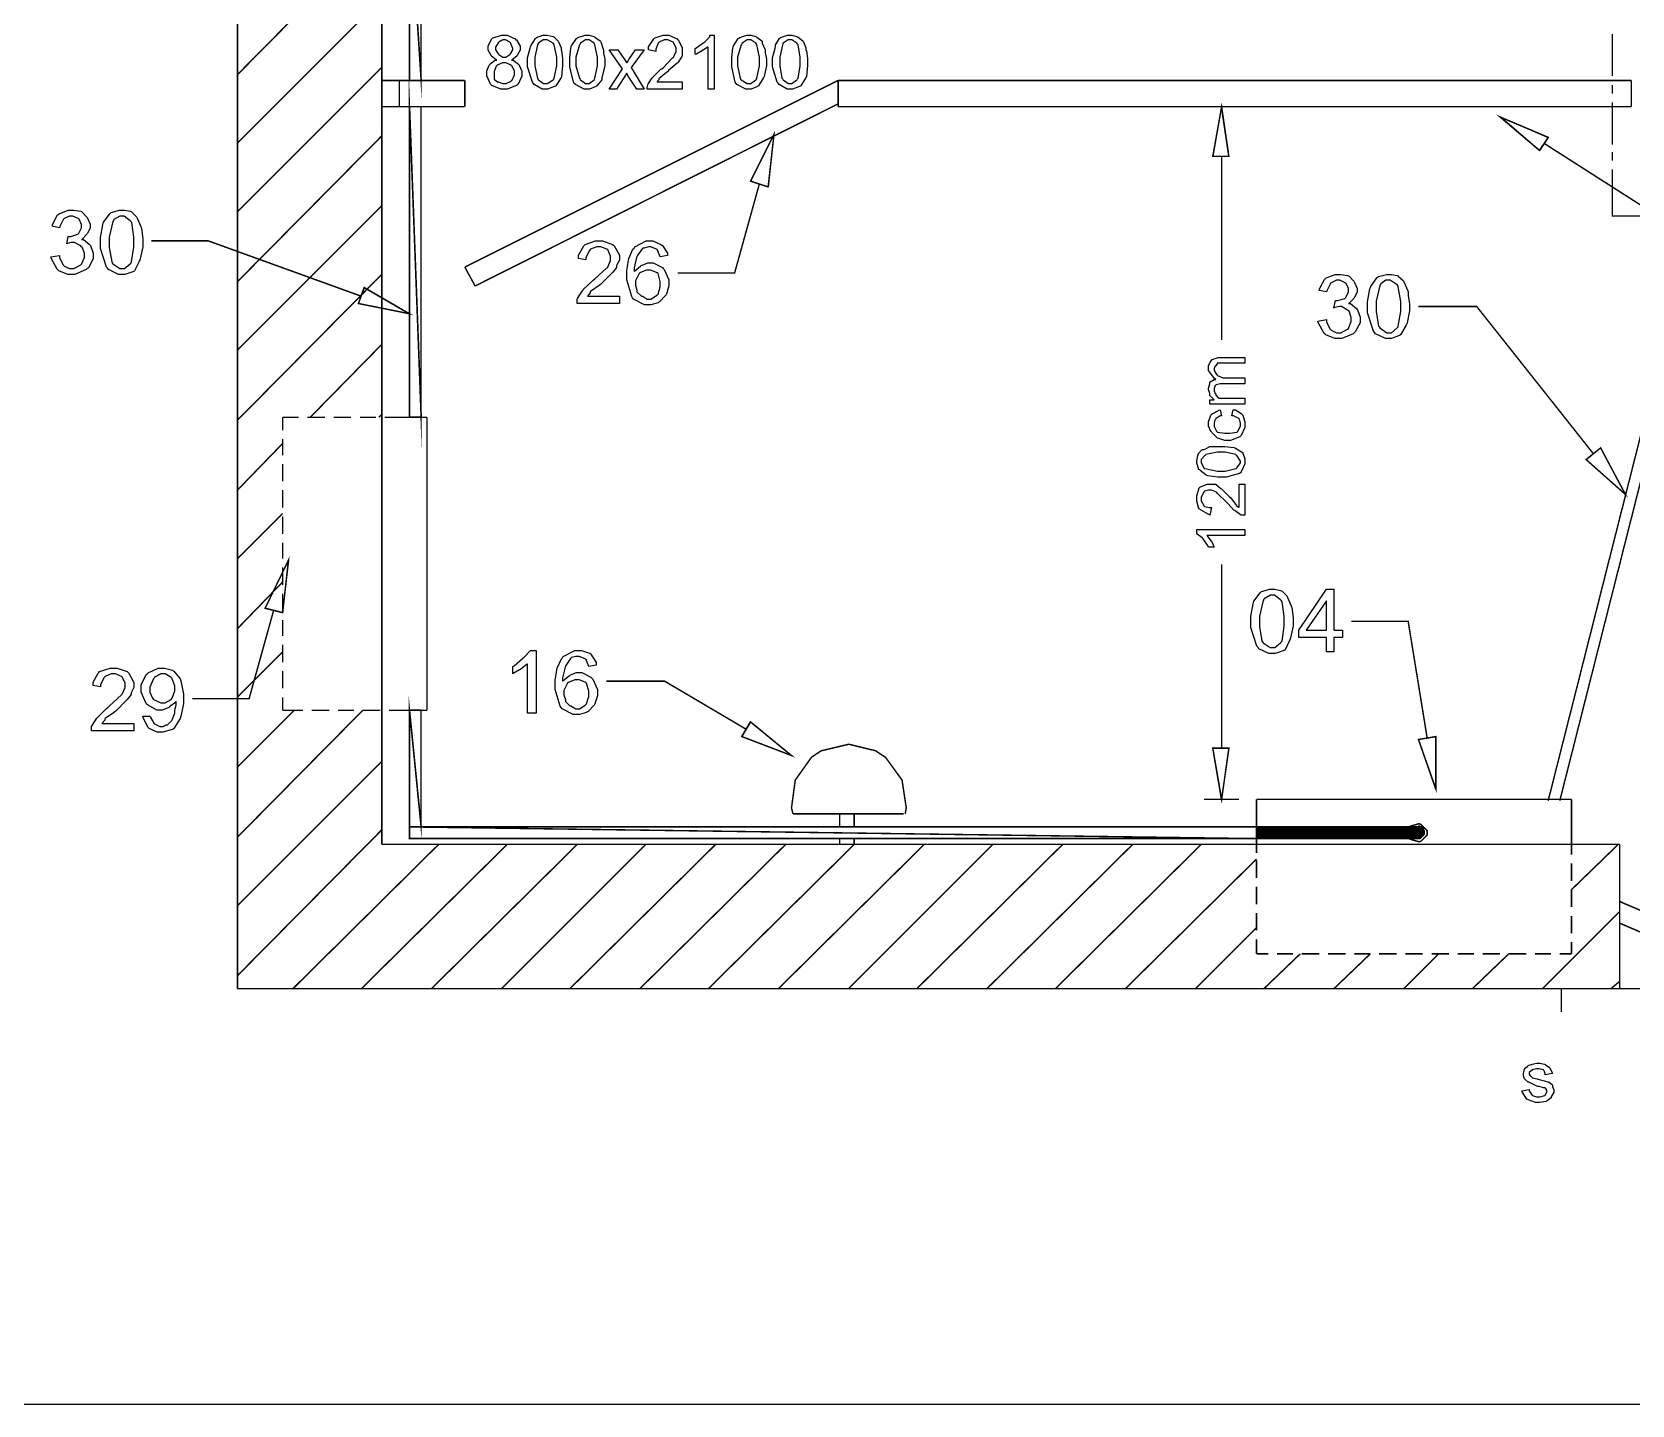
# Model space of a CAD drawing. Header units: metres. Extents: x -593 to 248, y 430 to 1024.
# Drawn here: x -42.52 to 4.02, y 624.34 to 664.26 of the extents above; entities that cross this region are included whole.
import ezdxf

# ---------------------------------------------------------------- set-up
doc = ezdxf.new("R2010")
doc.units = ezdxf.units.M
doc.header["$MEASUREMENT"] = 0
for name, color, linetype in [('C00-00-00-BLACK', 7, 'Continuous'), ('C00-7E-FF', 150, 'Continuous'), ('CC6-C8-CA', 254, 'Continuous'), ('CFF-7E-00', 30, 'Continuous')]:
    doc.layers.add(name, color=color, linetype=linetype)

msp = doc.modelspace()

# ---------------------------------------------------------------- linework, layer by layer
at = {"layer": 'C00-00-00-BLACK', "const_width": 0.0423}
for points in [[(-36.544, 704.055), (-36.544, 636.446)], [(-32.346, 699.816), (-32.346, 640.642)], [(-31.541, 662.853), (-31.541, 668.109)], [(-31.202, 662.853), (-31.202, 668.109)], [(-36.544, 663.023), (-32.346, 667.261)], [(-36.544, 661.031), (-32.346, 665.228)], [(3.45, 664.209), (3.45, 662.981)], [(-36.544, 659.039), (-32.346, 663.235)], [(-29.93, 662.853), (-32.346, 662.853)], [(-31.837, 662.853), (-31.837, 662.09)], [(-29.93, 657.428), (-19.071, 662.853)], [(-29.93, 662.853), (-29.93, 662.09)], [(4, 662.853), (-19.071, 662.853)], [(-19.071, 662.853), (-19.071, 662.09)], [(4, 662.09), (4, 662.853)], [(3.45, 662.726), (3.45, 662.473)], [(-29.93, 662.09), (-32.346, 662.09)], [(-31.837, 662.09), (-29.93, 662.09)], [(-31.541, 653.062), (-31.541, 662.09)], [(-31.202, 653.062), (-31.202, 662.09)], [(-19.071, 662.174), (-29.631, 656.877)], [(-19.071, 662.09), (4, 662.09)], [(1.583, 641.913), (6.673, 662.004)], [(1.921, 641.913), (7.011, 662.004)], [(3.45, 662.216), (3.45, 660.989)], [(-36.544, 657.003), (-32.346, 661.242)], [(3.45, 660.776), (3.45, 660.523)], [(3.45, 660.266), (3.45, 658.912), (4.635, 658.912)], [(-36.544, 655.012), (-32.346, 659.208)], [(-36.544, 652.977), (-32.346, 657.216)], [(-29.631, 656.877), (-29.93, 657.428)], [(-34.425, 653.062), (-32.346, 655.18)], [(-35.229, 653.062), (-35.229, 652.68)], [(-34.763, 653.062), (-35.229, 653.062)], [(-34.002, 653.062), (-34.509, 653.062)], [(-33.237, 653.062), (-33.744, 653.062)], [(-32.514, 653.062), (-32.982, 653.062)], [(-32.43, 653.062), (-32.346, 653.146)], [(-31.753, 653.062), (-32.26, 653.062)], [(-31.837, 653.062), (-31.03, 653.062)], [(-31.03, 653.062), (-31.498, 653.062)], [(-31.03, 644.542), (-31.03, 653.062)], [(-36.544, 650.943), (-35.229, 652.3)], [(-35.229, 652.427), (-35.229, 651.958)], [(-35.229, 651.705), (-35.229, 651.196)], [(-35.229, 650.943), (-35.229, 650.434)], [(-36.544, 648.95), (-35.229, 650.265)], [(-35.229, 650.178), (-35.229, 649.669)], [(-35.229, 649.416), (-35.229, 648.95)], [(-35.229, 648.696), (-35.229, 648.185)], [(-36.544, 646.915), (-35.229, 648.272)], [(-35.229, 647.932), (-35.229, 647.423)], [(-35.229, 647.17), (-35.229, 646.704)], [(-35.229, 646.449), (-35.229, 645.939)], [(-36.544, 644.923), (-35.229, 646.238)], [(-35.229, 645.685), (-35.229, 645.177)], [(-35.229, 644.923), (-35.229, 644.542)], [(-36.544, 642.888), (-34.891, 644.542)], [(-36.544, 640.854), (-32.898, 644.542)], [(-35.229, 644.542), (-34.636, 644.542)], [(-34.382, 644.542), (-33.871, 644.542)], [(-33.618, 644.542), (-33.152, 644.542)], [(-32.898, 644.542), (-32.387, 644.542)], [(-32.133, 644.542), (-31.541, 644.542)], [(-31.541, 644.542), (-31.03, 644.542)], [(-31.541, 640.811), (-31.541, 644.542)], [(-31.202, 641.151), (-31.202, 644.542)], [(-17.121, 641.531), (-17.089, 641.702), (-17.212, 642.513), (-17.693, 643.175), (-17.841, 643.27), (-17.98, 643.365), (-18.76, 643.555), (-19.56, 643.365), (-19.709, 643.27), (-19.847, 643.175), (-20.318, 642.513), (-20.428, 641.702), (-20.386, 641.531)], [(-36.544, 638.861), (-32.346, 643.058)], [(-6.9, 641.151), (-6.9, 641.954)], [(-6.9, 641.954), (2.263, 641.954)], [(2.263, 641.954), (2.263, 640.642)], [(-17.164, 641.531), (-20.386, 641.531)], [(-19.028, 641.531), (-19.028, 641.151)], [(-18.605, 641.531), (-18.605, 641.151)], [(-36.544, 636.826), (-32.346, 641.065)], [(-31.202, 641.151), (-2.233, 641.151)], [(-2.448, 640.811), (-2.427, 640.791), (-2.171, 640.718), (-2.149, 640.727), (-2.117, 640.738), (-1.937, 640.92), (-1.937, 640.981), (-1.937, 641.044), (-2.117, 641.225), (-2.149, 641.234), (-2.171, 641.245), (-2.427, 641.172), (-2.448, 641.151)], [(-2.19, 640.811), (-2.149, 640.811), (-2.021, 640.94), (-2.021, 640.981), (-2.021, 641.034), (-2.169, 641.182), (-2.19, 641.192)], [(-34.932, 636.446), (-30.692, 640.642)], [(-32.941, 636.446), (-28.699, 640.642)], [(-32.346, 640.642), (3.662, 640.642)], [(-31.541, 640.811), (-2.233, 640.811)], [(-30.903, 636.446), (-26.661, 640.642)], [(-28.869, 636.446), (-24.67, 640.642)], [(-26.876, 636.446), (-22.635, 640.642)], [(-24.84, 636.446), (-20.598, 640.642)], [(-22.847, 636.446), (-18.605, 640.642)], [(-20.809, 636.446), (-16.568, 640.642)], [(-19.028, 640.811), (-19.028, 640.642)], [(-18.775, 636.446), (-14.576, 640.642)], [(-18.605, 640.811), (-18.605, 640.642)], [(-16.782, 636.446), (-12.54, 640.642)], [(-14.745, 636.446), (-10.504, 640.642)], [(-12.753, 636.446), (-8.511, 640.642)], [(-6.9, 640.388), (-6.9, 640.811)], [(2.263, 639.327), (3.62, 640.642)], [(2.263, 640.642), (2.263, 640.345)], [(3.662, 640.642), (3.662, 636.446)], [(-10.716, 636.446), (-6.9, 640.219)], [(-6.9, 639.666), (-6.9, 640.176)], [(2.263, 640.089), (2.263, 639.581)], [(-6.9, 638.904), (-6.9, 639.411)], [(2.263, 639.327), (2.263, 638.819)], [(-6.9, 638.142), (-6.9, 638.649)], [(1.413, 636.446), (3.662, 638.692)], [(2.263, 638.565), (2.263, 638.054)], [(3.747, 638.946), (3.662, 638.988)], [(14.899, 634.199), (3.747, 638.946)], [(-8.681, 636.446), (-6.9, 638.226)], [(3.662, 638.353), (14.645, 633.647)], [(-6.9, 637.462), (-6.9, 637.885)], [(2.263, 637.801), (2.263, 637.462)], [(-6.558, 637.462), (-6.9, 637.462)], [(-6.688, 636.446), (-5.627, 637.462)], [(-5.839, 637.462), (-6.305, 637.462)], [(-5.074, 637.462), (-5.586, 637.462)], [(-4.312, 637.462), (-4.821, 637.462)], [(-4.651, 636.446), (-3.59, 637.462)], [(-3.59, 637.462), (-4.059, 637.462)], [(-2.828, 637.462), (-3.337, 637.462)], [(-2.616, 636.446), (-1.598, 637.462)], [(-2.063, 637.462), (-2.574, 637.462)], [(-1.301, 637.462), (-1.81, 637.462)], [(-0.579, 637.462), (-1.048, 637.462)], [(-0.622, 636.446), (0.437, 637.462)], [(0.183, 637.462), (-0.325, 637.462)], [(0.948, 637.462), (0.437, 637.462)], [(1.667, 637.462), (1.201, 637.462)], [(2.263, 637.462), (1.921, 637.462)], [(-36.544, 636.446), (8.115, 636.446)], [(1.963, 635.766), (1.963, 636.446)], [(3.405, 636.446), (3.662, 636.658)], [(61.511, 624.365), (-48.633, 624.365)]]:
    msp.add_lwpolyline(points, dxfattribs=at)
msp.add_lwpolyline([(-31.541, 653.062), (-31.202, 653.062), (-31.202, 662.09), (-31.541, 662.09), (-31.541, 653.062)], close=True, dxfattribs=at)
at = {"layer": 'C00-7E-FF', "const_width": 0.0423}
for points in [[(-11.311, 662.09), (-7.45, 662.09)], [(1.455, 661.031), (9.685, 655.774)], [(-7.916, 660.65), (-7.916, 655.308)], [(-21.363, 659.843), (-22.082, 657.258), (-23.736, 657.258)], [(-32.941, 656.58), (-37.394, 658.19), (-39.047, 658.19)], [(2.898, 652.001), (-0.495, 656.281), (-2.19, 656.281)], [(-7.916, 643.439), (-7.916, 648.781)], [(-35.486, 647.466), (-36.205, 644.881), (-37.859, 644.881)], [(-1.937, 643.736), (-2.489, 647.127), (-4.143, 647.127)], [(-21.743, 643.989), (-24.119, 645.389), (-25.815, 645.389)], [(-7.409, 641.954), (-8.427, 641.954)]]:
    msp.add_lwpolyline(points, dxfattribs=at)
for points in [[(-8.172, 660.65), (-7.705, 660.65), (-7.916, 662.09), (-8.172, 660.65)], [(1.328, 660.819), (0.183, 661.793), (1.583, 661.2), (1.328, 660.819)], [(-21.616, 659.927), (-20.937, 661.285), (-21.108, 659.758), (-21.616, 659.927)], [(-32.855, 656.834), (-31.541, 656.071), (-33.025, 656.369), (-32.855, 656.834)], [(3.109, 652.171), (3.832, 650.815), (2.686, 651.832), (3.109, 652.171)], [(-35.74, 647.507), (-35.06, 648.907), (-35.229, 647.381), (-35.74, 647.507)], [(-21.616, 644.203), (-20.428, 643.227), (-21.87, 643.777), (-21.616, 644.203)], [(-1.683, 643.777), (-1.683, 642.253), (-2.19, 643.693), (-1.683, 643.777)], [(-8.172, 643.439), (-7.705, 643.439), (-7.916, 641.954), (-8.172, 643.439)]]:
    msp.add_lwpolyline(points, close=True, dxfattribs=at)
at = {"layer": 'C00-7E-FF'}
for points in [[(-8.172, 660.65), (-7.705, 660.65), (-7.916, 662.09), (-8.172, 660.65)], [(1.328, 660.819), (0.183, 661.793), (1.583, 661.2), (1.328, 660.819)], [(-21.616, 659.927), (-20.937, 661.285), (-21.108, 659.758), (-21.616, 659.927)], [(-32.855, 656.834), (-31.541, 656.071), (-33.025, 656.369), (-32.855, 656.834)], [(3.109, 652.171), (3.832, 650.815), (2.686, 651.832), (3.109, 652.171)], [(-35.74, 647.507), (-35.06, 648.907), (-35.229, 647.381), (-35.74, 647.507)], [(-21.616, 644.203), (-20.428, 643.227), (-21.87, 643.777), (-21.616, 644.203)], [(-1.683, 643.777), (-1.683, 642.253), (-2.19, 643.693), (-1.683, 643.777)], [(-8.172, 643.439), (-7.705, 643.439), (-7.916, 641.954), (-8.172, 643.439)]]:
    msp.add_lwpolyline(points, close=True, dxfattribs=at)
at = {"layer": 'CC6-C8-CA', "const_width": 0.0423}
for points in [[(-31.541, 668.109), (-31.202, 662.853), (-31.541, 662.853), (-31.541, 668.109)], [(-31.202, 668.109), (-31.541, 668.109), (-31.202, 662.853), (-31.202, 668.109)], [(-31.541, 662.09), (-31.202, 653.062), (-31.541, 653.062), (-31.541, 662.09)], [(-31.202, 662.09), (-31.541, 662.09), (-31.202, 653.062), (-31.202, 662.09)], [(-31.541, 644.542), (-31.202, 641.151), (-31.541, 641.151), (-31.541, 644.542)], [(-31.202, 644.542), (-31.541, 644.542), (-31.202, 641.151), (-31.202, 644.542)], [(-31.541, 641.151), (-6.9, 641.151), (-6.857, 641.151), (-31.541, 641.151)], [(-6.9, 641.151), (-6.857, 641.151), (-31.541, 641.151), (-6.9, 641.151)], [(-6.9, 641.151), (-31.541, 641.151), (-6.9, 640.811), (-6.9, 641.151)], [(-31.541, 641.151), (-6.9, 640.811), (-31.541, 640.811), (-31.541, 641.151)], [(-2.19, 641.151), (-2.149, 641.151), (-6.9, 641.151), (-2.19, 641.151)], [(-2.19, 641.151), (-6.9, 641.151), (-2.233, 641.151), (-2.19, 641.151)], [(-2.149, 641.151), (-2.106, 641.151), (-6.9, 641.151), (-2.149, 641.151)], [(-2.149, 641.151), (-6.9, 641.151), (-2.19, 641.151), (-2.149, 641.151)], [(-2.106, 641.151), (-2.063, 641.151), (-6.9, 641.151), (-2.106, 641.151)], [(-2.106, 641.151), (-6.9, 641.151), (-2.149, 641.151), (-2.106, 641.151)], [(-2.106, 641.151), (-6.9, 641.151), (-2.106, 641.108), (-2.106, 641.151)], [(-6.9, 641.151), (-2.106, 641.108), (-6.9, 641.108), (-6.9, 641.151)], [(-2.063, 641.108), (-2.021, 641.108), (-6.9, 641.108), (-2.063, 641.108)], [(-2.063, 641.108), (-6.9, 641.108), (-2.106, 641.108), (-2.063, 641.108)], [(-2.063, 641.108), (-6.9, 641.108), (-2.063, 641.065), (-2.063, 641.108)], [(-6.9, 641.108), (-2.063, 641.065), (-6.9, 641.065), (-6.9, 641.108)], [(-2.063, 641.065), (-6.9, 641.065), (-2.063, 641.024), (-2.063, 641.065)], [(-6.9, 641.065), (-2.063, 641.024), (-6.9, 641.024), (-6.9, 641.065)], [(-2.063, 641.024), (-6.9, 641.024), (-2.063, 640.981), (-2.063, 641.024)], [(-6.9, 641.024), (-2.063, 640.981), (-6.9, 640.981), (-6.9, 641.024)], [(-2.063, 640.981), (-6.9, 640.981), (-2.063, 640.981)], [(-6.9, 640.981), (-2.063, 640.981), (-2.021, 640.981), (-6.9, 640.981)], [(-2.063, 640.981), (-6.9, 640.981), (-2.063, 640.938), (-2.063, 640.981)], [(-6.9, 640.981), (-2.063, 640.938), (-6.9, 640.938), (-6.9, 640.981)], [(-2.063, 640.938), (-6.9, 640.938), (-2.063, 640.895), (-2.063, 640.938)], [(-6.9, 640.938), (-2.063, 640.895), (-6.9, 640.895), (-6.9, 640.938)], [(-2.106, 640.895), (-2.063, 640.895), (-6.9, 640.895), (-2.106, 640.895)], [(-2.106, 640.895), (-6.9, 640.895), (-2.063, 640.895), (-2.106, 640.895)], [(-2.106, 640.895), (-6.9, 640.895), (-2.106, 640.854), (-2.106, 640.895)], [(-6.9, 640.895), (-2.106, 640.854), (-6.9, 640.854), (-6.9, 640.895)], [(-31.541, 640.811), (-6.9, 640.811), (-6.857, 640.811), (-31.541, 640.811)], [(-6.9, 640.811), (-6.857, 640.811), (-31.541, 640.811), (-6.9, 640.811)], [(-2.149, 640.854), (-2.106, 640.854), (-6.9, 640.854), (-2.149, 640.854)], [(-2.149, 640.854), (-6.9, 640.854), (-2.106, 640.854), (-2.149, 640.854)], [(-2.149, 640.854), (-6.9, 640.854), (-2.19, 640.811), (-2.149, 640.854)], [(-6.9, 640.854), (-2.19, 640.811), (-6.9, 640.811), (-6.9, 640.854)], [(-2.233, 640.811), (-2.19, 640.811), (-6.9, 640.811), (-2.233, 640.811)], [(-2.233, 640.811), (-6.9, 640.811), (-2.19, 640.811), (-2.233, 640.811)]]:
    msp.add_lwpolyline(points, close=True, dxfattribs=at)
at = {"layer": 'CC6-C8-CA'}
for points in [[(-31.202, 668.109), (-31.541, 668.109), (-31.202, 662.853), (-31.202, 668.109)], [(-31.541, 668.109), (-31.202, 662.853), (-31.541, 662.853), (-31.541, 668.109)], [(-31.202, 662.09), (-31.541, 662.09), (-31.202, 653.062), (-31.202, 662.09)], [(-31.541, 662.09), (-31.202, 653.062), (-31.541, 653.062), (-31.541, 662.09)], [(-31.202, 644.542), (-31.541, 644.542), (-31.202, 641.151), (-31.202, 644.542)], [(-31.541, 644.542), (-31.202, 641.151), (-31.541, 641.151), (-31.541, 644.542)], [(-31.541, 641.151), (-6.9, 641.151), (-6.857, 641.151), (-31.541, 641.151)], [(-6.9, 641.151), (-6.857, 641.151), (-31.541, 641.151), (-6.9, 641.151)], [(-6.9, 641.151), (-31.541, 641.151), (-6.9, 640.811), (-6.9, 641.151)], [(-31.541, 641.151), (-6.9, 640.811), (-31.541, 640.811), (-31.541, 641.151)], [(-2.19, 641.151), (-2.149, 641.151), (-6.9, 641.151), (-2.19, 641.151)], [(-2.19, 641.151), (-6.9, 641.151), (-2.233, 641.151), (-2.19, 641.151)], [(-2.149, 641.151), (-2.106, 641.151), (-6.9, 641.151), (-2.149, 641.151)], [(-2.149, 641.151), (-6.9, 641.151), (-2.19, 641.151), (-2.149, 641.151)], [(-2.106, 641.151), (-2.063, 641.151), (-6.9, 641.151), (-2.106, 641.151)], [(-2.106, 641.151), (-6.9, 641.151), (-2.149, 641.151), (-2.106, 641.151)], [(-2.106, 641.151), (-6.9, 641.151), (-2.106, 641.108), (-2.106, 641.151)], [(-6.9, 641.151), (-2.106, 641.108), (-6.9, 641.108), (-6.9, 641.151)], [(-2.063, 641.108), (-2.021, 641.108), (-6.9, 641.108), (-2.063, 641.108)], [(-2.063, 641.108), (-6.9, 641.108), (-2.106, 641.108), (-2.063, 641.108)], [(-2.063, 641.108), (-6.9, 641.108), (-2.063, 641.065), (-2.063, 641.108)], [(-6.9, 641.108), (-2.063, 641.065), (-6.9, 641.065), (-6.9, 641.108)], [(-2.063, 641.065), (-6.9, 641.065), (-2.063, 641.024), (-2.063, 641.065)], [(-6.9, 641.065), (-2.063, 641.024), (-6.9, 641.024), (-6.9, 641.065)], [(-2.063, 641.024), (-6.9, 641.024), (-2.063, 640.981), (-2.063, 641.024)], [(-6.9, 641.024), (-2.063, 640.981), (-6.9, 640.981), (-6.9, 641.024)], [(-2.063, 640.981), (-6.9, 640.981), (-2.063, 640.981)], [(-6.9, 640.981), (-2.063, 640.981), (-2.021, 640.981), (-6.9, 640.981)], [(-2.063, 640.981), (-6.9, 640.981), (-2.063, 640.938), (-2.063, 640.981)], [(-6.9, 640.981), (-2.063, 640.938), (-6.9, 640.938), (-6.9, 640.981)], [(-2.063, 640.938), (-6.9, 640.938), (-2.063, 640.895), (-2.063, 640.938)], [(-6.9, 640.938), (-2.063, 640.895), (-6.9, 640.895), (-6.9, 640.938)], [(-2.106, 640.895), (-2.063, 640.895), (-6.9, 640.895), (-2.106, 640.895)], [(-2.106, 640.895), (-6.9, 640.895), (-2.063, 640.895), (-2.106, 640.895)], [(-2.106, 640.895), (-6.9, 640.895), (-2.106, 640.854), (-2.106, 640.895)], [(-6.9, 640.895), (-2.106, 640.854), (-6.9, 640.854), (-6.9, 640.895)], [(-31.541, 640.811), (-6.9, 640.811), (-6.857, 640.811), (-31.541, 640.811)], [(-6.9, 640.811), (-6.857, 640.811), (-31.541, 640.811), (-6.9, 640.811)], [(-2.149, 640.854), (-2.106, 640.854), (-6.9, 640.854), (-2.149, 640.854)], [(-2.149, 640.854), (-6.9, 640.854), (-2.106, 640.854), (-2.149, 640.854)], [(-2.149, 640.854), (-6.9, 640.854), (-2.19, 640.811), (-2.149, 640.854)], [(-6.9, 640.854), (-2.19, 640.811), (-6.9, 640.811), (-6.9, 640.854)], [(-2.233, 640.811), (-2.19, 640.811), (-6.9, 640.811), (-2.233, 640.811)], [(-2.233, 640.811), (-6.9, 640.811), (-2.19, 640.811), (-2.233, 640.811)]]:
    msp.add_lwpolyline(points, close=True, dxfattribs=at)
at = {"layer": 'CFF-7E-00'}
for points in [[(-28.996, 663.447), (-29.018, 663.458), (-29.156, 663.564), (-29.165, 663.574), (-29.176, 663.596), (-29.249, 663.738), (-29.249, 663.785), (-29.249, 663.859), (-29.145, 664.06), (-29.122, 664.081), (-29.102, 664.092), (-28.863, 664.166), (-28.783, 664.166), (-28.699, 664.166), (-28.468, 664.062), (-28.446, 664.039), (-28.425, 664.03), (-28.318, 663.847), (-28.318, 663.785), (-28.318, 663.732), (-28.394, 663.596), (-28.403, 663.574), (-28.414, 663.564), (-28.552, 663.458), (-28.573, 663.447), (-28.52, 663.447), (-28.371, 663.33), (-28.36, 663.319), (-28.351, 663.298), (-28.276, 663.125), (-28.276, 663.065), (-28.276, 662.981), (-28.383, 662.748), (-28.403, 662.726), (-28.425, 662.706), (-28.694, 662.599), (-28.783, 662.599), (-28.88, 662.599), (-29.145, 662.706), (-29.165, 662.726), (-29.187, 662.748), (-29.292, 662.987), (-29.292, 663.065), (-29.292, 663.129), (-29.218, 663.298), (-29.207, 663.319), (-29.197, 663.341), (-29.047, 663.447), (-28.996, 663.447)], [(-28.104, 663.404), (-28.104, 663.51), (-28.03, 663.796), (-28.019, 663.827), (-28.009, 663.859), (-27.872, 664.071), (-27.851, 664.081), (-27.841, 664.103), (-27.658, 664.166), (-27.596, 664.166), (-27.532, 664.166), (-27.364, 664.135), (-27.342, 664.124), (-27.332, 664.114), (-27.226, 664.008), (-27.215, 663.997), (-27.206, 663.976), (-27.13, 663.803), (-27.13, 663.743), (-27.12, 663.723), (-27.089, 663.484), (-27.089, 663.404), (-27.089, 663.289), (-27.12, 662.97), (-27.13, 662.938), (-27.141, 662.918), (-27.279, 662.696), (-27.299, 662.685), (-27.321, 662.675), (-27.528, 662.599), (-27.596, 662.599), (-27.681, 662.599), (-27.914, 662.737), (-27.935, 662.769), (-27.957, 662.801), (-28.104, 663.254), (-28.104, 663.404)], [(-26.876, 663.404), (-26.876, 663.51), (-26.844, 663.796), (-26.834, 663.827), (-26.824, 663.859), (-26.683, 664.071), (-26.661, 664.081), (-26.641, 664.103), (-26.434, 664.166), (-26.365, 664.166), (-26.312, 664.166), (-26.176, 664.135), (-26.154, 664.124), (-26.145, 664.114), (-25.996, 664.008), (-25.985, 663.997), (-25.975, 663.976), (-25.91, 663.765), (-25.899, 663.743), (-25.899, 663.659), (-25.858, 663.469), (-25.858, 663.404), (-25.858, 663.289), (-25.932, 662.97), (-25.942, 662.938), (-25.942, 662.875), (-26.091, 662.696), (-26.111, 662.685), (-26.122, 662.675), (-26.304, 662.599), (-26.365, 662.599), (-26.461, 662.599), (-26.715, 662.737), (-26.747, 662.769), (-26.769, 662.801), (-26.876, 663.254), (-26.876, 663.404)], [(-23.609, 662.812), (-23.609, 662.599), (-24.627, 662.599), (-24.627, 662.642), (-24.596, 662.76), (-24.585, 662.769), (-24.585, 662.769), (-24.48, 662.929), (-24.458, 662.938), (-24.448, 662.961), (-24.236, 663.171), (-24.204, 663.192), (-24.163, 663.224), (-23.885, 663.51), (-23.862, 663.531), (-23.853, 663.553), (-23.778, 663.697), (-23.778, 663.743), (-23.778, 663.797), (-23.853, 663.934), (-23.862, 663.954), (-23.873, 663.965), (-24.026, 664.039), (-24.078, 664.039), (-24.131, 664.039), (-24.279, 663.965), (-24.288, 663.954), (-24.31, 663.934), (-24.374, 663.76), (-24.374, 663.7), (-24.585, 663.743), (-24.585, 663.829), (-24.437, 664.06), (-24.415, 664.081), (-24.394, 664.092), (-24.157, 664.166), (-24.078, 664.166), (-23.992, 664.166), (-23.758, 664.062), (-23.736, 664.039), (-23.715, 664.019), (-23.609, 663.812), (-23.609, 663.743), (-23.609, 663.702), (-23.609, 663.607), (-23.609, 663.574), (-23.62, 663.553), (-23.726, 663.384), (-23.736, 663.362), (-23.758, 663.352), (-24.003, 663.14), (-24.035, 663.108), (-24.066, 663.087), (-24.279, 662.907), (-24.288, 662.896), (-24.288, 662.875), (-24.331, 662.828), (-24.331, 662.812), (-23.609, 662.812)], [(-22.677, 662.599), (-22.847, 662.599), (-22.847, 663.827), (-22.858, 663.818), (-23.037, 663.712), (-23.058, 663.7), (-23.069, 663.691), (-23.189, 663.615), (-23.227, 663.615), (-23.227, 663.785), (-23.207, 663.796), (-22.996, 663.945), (-22.974, 663.954), (-22.953, 663.976), (-22.804, 664.12), (-22.804, 664.166), (-22.677, 664.166), (-22.677, 662.599)], [(-22.166, 663.404), (-22.166, 663.51), (-22.136, 663.796), (-22.125, 663.827), (-22.115, 663.859), (-21.977, 664.071), (-21.955, 664.081), (-21.935, 664.103), (-21.728, 664.166), (-21.659, 664.166), (-21.607, 664.166), (-21.469, 664.135), (-21.447, 664.124), (-21.437, 664.114), (-21.288, 664.008), (-21.277, 663.997), (-21.277, 663.934), (-21.204, 663.765), (-21.193, 663.743), (-21.193, 663.659), (-21.151, 663.469), (-21.151, 663.404), (-21.151, 663.289), (-21.226, 662.97), (-21.236, 662.938), (-21.247, 662.918), (-21.383, 662.696), (-21.404, 662.685), (-21.415, 662.675), (-21.598, 662.599), (-21.659, 662.599), (-21.754, 662.599), (-22.019, 662.737), (-22.039, 662.769), (-22.062, 662.801), (-22.166, 663.254), (-22.166, 663.404)], [(-20.978, 663.404), (-20.978, 663.51), (-20.905, 663.796), (-20.894, 663.827), (-20.894, 663.891), (-20.778, 664.071), (-20.768, 664.081), (-20.747, 664.103), (-20.54, 664.166), (-20.471, 664.166), (-20.419, 664.166), (-20.27, 664.135), (-20.259, 664.124), (-20.238, 664.114), (-20.1, 664.008), (-20.089, 663.997), (-20.08, 663.976), (-20.006, 663.803), (-20.006, 663.743), (-19.996, 663.723), (-19.962, 663.484), (-19.962, 663.404), (-19.962, 663.289), (-19.996, 662.97), (-20.006, 662.938), (-20.016, 662.918), (-20.154, 662.696), (-20.175, 662.685), (-20.197, 662.675), (-20.403, 662.599), (-20.471, 662.599), (-20.557, 662.599), (-20.788, 662.737), (-20.809, 662.769), (-20.842, 662.801), (-20.978, 663.254), (-20.978, 663.404)], [(-29.038, 663.785), (-29.038, 663.743), (-28.964, 663.626), (-28.953, 663.615), (-28.943, 663.606), (-28.824, 663.531), (-28.783, 663.531), (-28.742, 663.531), (-28.625, 663.606), (-28.614, 663.615), (-28.604, 663.626), (-28.53, 663.746), (-28.53, 663.785), (-28.53, 663.785), (-28.604, 663.945), (-28.614, 663.954), (-28.625, 663.965), (-28.745, 664.039), (-28.783, 664.039), (-28.826, 664.039), (-28.943, 663.965), (-28.953, 663.954), (-28.964, 663.945), (-29.038, 663.825), (-29.038, 663.785)], [(-27.892, 663.404), (-27.892, 663.277), (-27.819, 662.918), (-27.808, 662.896), (-27.787, 662.875), (-27.644, 662.769), (-27.596, 662.769), (-27.532, 662.769), (-27.364, 662.875), (-27.342, 662.896), (-27.332, 662.918), (-27.257, 663.283), (-27.257, 663.404), (-27.257, 663.531), (-27.332, 663.891), (-27.342, 663.911), (-27.364, 663.934), (-27.538, 664.039), (-27.596, 664.039), (-27.65, 664.039), (-27.787, 663.934), (-27.808, 663.911), (-27.819, 663.891), (-27.892, 663.527), (-27.892, 663.404)], [(-26.704, 663.404), (-26.704, 663.277), (-26.599, 662.918), (-26.577, 662.896), (-26.568, 662.875), (-26.416, 662.769), (-26.365, 662.769), (-26.312, 662.769), (-26.165, 662.875), (-26.154, 662.896), (-26.145, 662.918), (-26.069, 663.283), (-26.069, 663.404), (-26.069, 663.531), (-26.145, 663.891), (-26.154, 663.911), (-26.165, 663.934), (-26.315, 664.039), (-26.365, 664.039), (-26.419, 664.039), (-26.568, 663.934), (-26.577, 663.911), (-26.599, 663.891), (-26.704, 663.527), (-26.704, 663.404)], [(-25.731, 662.599), (-25.347, 663.192), (-25.731, 663.743), (-25.476, 663.743), (-25.304, 663.488), (-25.294, 663.479), (-25.231, 663.373), (-25.22, 663.362), (-25.21, 663.373), (-25.147, 663.479), (-25.136, 663.488), (-24.966, 663.743), (-24.711, 663.743), (-25.093, 663.235), (-24.711, 662.599), (-24.924, 662.599), (-25.177, 662.981), (-25.22, 663.065), (-25.519, 662.599), (-25.731, 662.599)], [(-21.997, 663.404), (-21.997, 663.277), (-21.924, 662.918), (-21.913, 662.896), (-21.892, 662.875), (-21.718, 662.769), (-21.659, 662.769), (-21.607, 662.769), (-21.469, 662.875), (-21.447, 662.896), (-21.437, 662.918), (-21.363, 663.283), (-21.363, 663.404), (-21.363, 663.531), (-21.437, 663.891), (-21.447, 663.911), (-21.469, 663.934), (-21.612, 664.039), (-21.659, 664.039), (-21.713, 664.039), (-21.86, 663.934), (-21.87, 663.911), (-21.892, 663.891), (-21.997, 663.527), (-21.997, 663.404)], [(-20.768, 663.404), (-20.768, 663.277), (-20.704, 662.918), (-20.682, 662.896), (-20.672, 662.875), (-20.522, 662.769), (-20.471, 662.769), (-20.419, 662.769), (-20.27, 662.875), (-20.259, 662.896), (-20.238, 662.918), (-20.175, 663.283), (-20.175, 663.404), (-20.175, 663.531), (-20.238, 663.891), (-20.259, 663.911), (-20.27, 663.934), (-20.421, 664.039), (-20.471, 664.039), (-20.525, 664.039), (-20.672, 663.934), (-20.682, 663.911), (-20.693, 663.891), (-20.768, 663.527), (-20.768, 663.404)], [(-29.08, 663.065), (-29.08, 663.024), (-29.08, 662.929), (-29.08, 662.896), (-29.07, 662.886), (-28.983, 662.812), (-28.953, 662.812), (-28.943, 662.802), (-28.824, 662.769), (-28.783, 662.769), (-28.731, 662.769), (-28.584, 662.833), (-28.573, 662.853), (-28.552, 662.864), (-28.487, 663.016), (-28.487, 663.065), (-28.487, 663.119), (-28.552, 663.268), (-28.573, 663.277), (-28.584, 663.3), (-28.734, 663.362), (-28.783, 663.362), (-28.837, 663.362), (-28.986, 663.3), (-28.996, 663.277), (-29.018, 663.268), (-29.08, 663.116), (-29.08, 663.065)], [(-41.973, 657.724), (-41.719, 657.765), (-41.719, 657.692), (-41.614, 657.491), (-41.592, 657.469), (-41.583, 657.459), (-41.431, 657.385), (-41.38, 657.385), (-41.306, 657.385), (-41.103, 657.491), (-41.081, 657.512), (-41.071, 657.534), (-40.997, 657.707), (-40.997, 657.765), (-40.997, 657.83), (-41.06, 658.011), (-41.081, 658.02), (-41.103, 658.042), (-41.281, 658.147), (-41.339, 658.147), (-41.381, 658.147), (-41.488, 658.115), (-41.508, 658.104), (-41.466, 658.317), (-41.466, 658.317), (-41.466, 658.317), (-41.466, 658.317), (-41.391, 658.317), (-41.188, 658.383), (-41.167, 658.403), (-41.157, 658.414), (-41.081, 658.566), (-41.081, 658.615), (-41.081, 658.669), (-41.146, 658.817), (-41.167, 658.826), (-41.179, 658.837), (-41.331, 658.912), (-41.38, 658.912), (-41.434, 658.912), (-41.583, 658.837), (-41.592, 658.826), (-41.603, 658.817), (-41.709, 658.605), (-41.719, 658.573), (-41.931, 658.615), (-41.922, 658.659), (-41.784, 658.933), (-41.762, 658.953), (-41.73, 658.975), (-41.468, 659.082), (-41.38, 659.082), (-41.306, 659.082), (-41.103, 659.05), (-41.081, 659.039), (-41.06, 659.029), (-40.924, 658.88), (-40.913, 658.869), (-40.903, 658.849), (-40.828, 658.675), (-40.828, 658.615), (-40.828, 658.563), (-40.903, 658.414), (-40.913, 658.403), (-40.924, 658.383), (-41.06, 658.242), (-41.081, 658.231), (-41.018, 658.231), (-40.85, 658.084), (-40.828, 658.062), (-40.818, 658.052), (-40.744, 657.837), (-40.744, 657.765), (-40.744, 657.67), (-40.881, 657.407), (-40.913, 657.385), (-40.945, 657.353), (-41.271, 657.216), (-41.38, 657.216), (-41.477, 657.216), (-41.741, 657.321), (-41.762, 657.342), (-41.793, 657.365), (-41.963, 657.683), (-41.973, 657.724)], [(-40.531, 658.147), (-40.531, 658.286), (-40.458, 658.659), (-40.447, 658.7), (-40.438, 658.732), (-40.257, 658.975), (-40.235, 658.996), (-40.214, 659.018), (-39.976, 659.082), (-39.896, 659.082), (-39.833, 659.082), (-39.662, 659.05), (-39.64, 659.039), (-39.619, 659.029), (-39.481, 658.891), (-39.47, 658.869), (-39.461, 658.849), (-39.354, 658.605), (-39.343, 658.573), (-39.334, 658.552), (-39.301, 658.249), (-39.301, 658.147), (-39.301, 658.02), (-39.377, 657.67), (-39.386, 657.639), (-39.397, 657.607), (-39.535, 657.321), (-39.556, 657.3), (-39.587, 657.29), (-39.819, 657.216), (-39.896, 657.216), (-40.002, 657.216), (-40.298, 657.353), (-40.319, 657.385), (-40.352, 657.428), (-40.531, 657.968), (-40.531, 658.147)], [(-40.278, 658.147), (-40.278, 658), (-40.203, 657.577), (-40.192, 657.555), (-40.172, 657.523), (-39.965, 657.385), (-39.896, 657.385), (-39.833, 657.385), (-39.662, 657.523), (-39.64, 657.555), (-39.63, 657.577), (-39.556, 658.005), (-39.556, 658.147), (-39.556, 658.296), (-39.619, 658.722), (-39.64, 658.742), (-39.662, 658.774), (-39.838, 658.912), (-39.896, 658.912), (-39.961, 658.912), (-40.141, 658.807), (-40.151, 658.785), (-40.173, 658.753), (-40.278, 658.299), (-40.278, 658.147)], [(-25.435, 656.58), (-25.435, 656.369), (-26.661, 656.369), (-26.661, 656.401), (-26.661, 656.473), (-26.661, 656.496), (-26.651, 656.518), (-26.515, 656.729), (-26.493, 656.75), (-26.484, 656.772), (-26.229, 657.014), (-26.197, 657.046), (-26.145, 657.089), (-25.795, 657.407), (-25.772, 657.428), (-25.763, 657.45), (-25.688, 657.623), (-25.688, 657.681), (-25.688, 657.745), (-25.763, 657.914), (-25.772, 657.935), (-25.795, 657.946), (-25.97, 658.02), (-26.027, 658.02), (-26.091, 658.02), (-26.271, 657.946), (-26.281, 657.935), (-26.303, 657.914), (-26.408, 657.707), (-26.408, 657.639), (-26.62, 657.681), (-26.62, 657.777), (-26.473, 658.041), (-26.45, 658.062), (-26.43, 658.084), (-26.128, 658.19), (-26.027, 658.19), (-25.921, 658.19), (-25.636, 658.084), (-25.603, 658.062), (-25.582, 658.041), (-25.435, 657.772), (-25.435, 657.681), (-25.435, 657.629), (-25.509, 657.491), (-25.519, 657.469), (-25.519, 657.417), (-25.625, 657.28), (-25.646, 657.258), (-25.668, 657.238), (-25.953, 656.951), (-25.985, 656.919), (-26.027, 656.888), (-26.271, 656.718), (-26.281, 656.707), (-26.281, 656.675), (-26.356, 656.591), (-26.365, 656.58), (-25.435, 656.58)], [(-24.035, 657.765), (-24.246, 657.724), (-24.256, 657.746), (-24.321, 657.925), (-24.331, 657.935), (-24.353, 657.946), (-24.527, 658.02), (-24.585, 658.02), (-24.585, 658.02), (-24.713, 657.978), (-24.754, 657.978), (-24.776, 657.957), (-24.914, 657.756), (-24.924, 657.724), (-24.935, 657.703), (-25.008, 657.402), (-25.008, 657.3), (-24.987, 657.321), (-24.819, 657.459), (-24.797, 657.469), (-24.776, 657.48), (-24.603, 657.555), (-24.543, 657.555), (-24.448, 657.555), (-24.183, 657.417), (-24.162, 657.385), (-24.13, 657.353), (-23.992, 657.06), (-23.992, 656.962), (-23.992, 656.878), (-24.068, 656.645), (-24.078, 656.623), (-24.089, 656.602), (-24.268, 656.422), (-24.288, 656.411), (-24.31, 656.39), (-24.517, 656.327), (-24.585, 656.327), (-24.702, 656.327), (-25.019, 656.496), (-25.05, 656.538), (-25.072, 656.571), (-25.22, 657.054), (-25.22, 657.216), (-25.22, 657.331), (-25.162, 657.677), (-25.041, 657.946), (-25.008, 657.978), (-24.987, 658.02), (-24.655, 658.19), (-24.543, 658.19), (-24.459, 658.19), (-24.226, 658.084), (-24.204, 658.062), (-24.183, 658.052), (-24.035, 657.837), (-24.035, 657.765)], [(-24.966, 656.962), (-24.966, 656.899), (-24.924, 656.755), (-24.924, 656.707), (-24.914, 656.697), (-24.794, 656.58), (-24.754, 656.58), (-24.744, 656.571), (-24.624, 656.496), (-24.585, 656.496), (-24.521, 656.496), (-24.353, 656.602), (-24.331, 656.623), (-24.31, 656.645), (-24.246, 656.852), (-24.246, 656.919), (-24.246, 657.005), (-24.31, 657.238), (-24.331, 657.258), (-24.353, 657.269), (-24.527, 657.342), (-24.585, 657.342), (-24.649, 657.342), (-24.819, 657.269), (-24.84, 657.258), (-24.862, 657.238), (-24.966, 657.031), (-24.966, 656.962)], [(-5.117, 655.858), (-4.864, 655.901), (-4.864, 655.828), (-4.757, 655.627), (-4.735, 655.605), (-4.726, 655.595), (-4.575, 655.519), (-4.525, 655.519), (-4.451, 655.519), (-4.25, 655.625), (-4.228, 655.646), (-4.219, 655.668), (-4.143, 655.843), (-4.143, 655.901), (-4.143, 655.964), (-4.207, 656.145), (-4.228, 656.155), (-4.25, 656.176), (-4.424, 656.281), (-4.482, 656.281), (-4.482, 656.281), (-4.631, 656.249), (-4.651, 656.238), (-4.608, 656.454), (-4.608, 656.454), (-4.608, 656.454), (-4.608, 656.454), (-4.535, 656.454), (-4.334, 656.517), (-4.312, 656.538), (-4.303, 656.549), (-4.228, 656.7), (-4.228, 656.75), (-4.228, 656.804), (-4.292, 656.952), (-4.312, 656.962), (-4.323, 656.973), (-4.475, 657.046), (-4.525, 657.046), (-4.578, 657.046), (-4.726, 656.973), (-4.735, 656.962), (-4.746, 656.952), (-4.854, 656.739), (-4.864, 656.707), (-5.074, 656.75), (-5.065, 656.792), (-4.927, 657.068), (-4.905, 657.089), (-4.873, 657.111), (-4.613, 657.216), (-4.525, 657.216), (-4.451, 657.216), (-4.25, 657.184), (-4.228, 657.173), (-4.207, 657.163), (-4.07, 657.014), (-4.059, 657.003), (-4.049, 656.983), (-3.973, 656.809), (-3.973, 656.75), (-3.973, 656.697), (-4.049, 656.549), (-4.059, 656.538), (-4.07, 656.517), (-4.207, 656.38), (-4.228, 656.369), (-4.165, 656.369), (-3.995, 656.219), (-3.973, 656.197), (-3.964, 656.188), (-3.889, 655.972), (-3.889, 655.901), (-3.889, 655.806), (-4.027, 655.541), (-4.059, 655.519), (-4.09, 655.487), (-4.417, 655.35), (-4.525, 655.35), (-4.619, 655.35), (-4.884, 655.457), (-4.905, 655.478), (-4.937, 655.5), (-5.107, 655.817), (-5.117, 655.858)], [(-3.674, 656.281), (-3.674, 656.42), (-3.601, 656.792), (-3.59, 656.834), (-3.58, 656.867), (-3.4, 657.111), (-3.378, 657.131), (-3.357, 657.154), (-3.12, 657.216), (-3.04, 657.216), (-2.977, 657.216), (-2.808, 657.184), (-2.785, 657.173), (-2.776, 657.163), (-2.627, 657.026), (-2.616, 657.003), (-2.606, 656.983), (-2.5, 656.739), (-2.489, 656.707), (-2.489, 656.601), (-2.448, 656.361), (-2.448, 656.281), (-2.448, 656.155), (-2.522, 655.806), (-2.532, 655.774), (-2.543, 655.742), (-2.712, 655.457), (-2.744, 655.435), (-2.766, 655.425), (-2.973, 655.35), (-3.04, 655.35), (-3.147, 655.35), (-3.443, 655.487), (-3.463, 655.519), (-3.495, 655.562), (-3.674, 656.102), (-3.674, 656.281)], [(-3.421, 656.281), (-3.421, 656.134), (-3.348, 655.711), (-3.337, 655.689), (-3.316, 655.657), (-3.109, 655.519), (-3.04, 655.519), (-2.977, 655.519), (-2.808, 655.657), (-2.785, 655.689), (-2.776, 655.711), (-2.701, 656.139), (-2.701, 656.281), (-2.701, 656.43), (-2.776, 656.856), (-2.785, 656.877), (-2.808, 656.908), (-3.014, 657.046), (-3.082, 657.046), (-3.135, 657.046), (-3.284, 656.941), (-3.294, 656.919), (-3.316, 656.888), (-3.421, 656.433), (-3.421, 656.281)], [(-7.239, 653.442), (-8.258, 653.442), (-8.258, 653.569), (-8.131, 653.569), (-8.142, 653.58), (-8.248, 653.686), (-8.258, 653.696), (-8.258, 653.75), (-8.3, 653.87), (-8.3, 653.908), (-8.3, 653.908), (-8.258, 654.036), (-8.258, 654.078), (-8.248, 654.089), (-8.128, 654.162), (-8.088, 654.162), (-8.12, 654.184), (-8.3, 654.424), (-8.3, 654.503), (-8.3, 654.557), (-8.226, 654.706), (-8.215, 654.716), (-8.194, 654.738), (-8.018, 654.8), (-7.958, 654.8), (-7.239, 654.8), (-7.239, 654.631), (-7.874, 654.631), (-7.917, 654.631), (-8.012, 654.631), (-8.042, 654.631), (-8.042, 654.61), (-8.088, 654.563), (-8.088, 654.546), (-8.099, 654.546), (-8.131, 654.483), (-8.131, 654.461), (-8.131, 654.42), (-8.065, 654.302), (-8.042, 654.291), (-8.033, 654.28), (-7.883, 654.205), (-7.832, 654.205), (-7.239, 654.205), (-7.239, 654.035), (-7.916, 654.035), (-7.96, 654.035), (-8.077, 654.003), (-8.088, 653.992), (-8.099, 653.983), (-8.131, 653.896), (-8.131, 653.866), (-8.131, 653.834), (-8.099, 653.75), (-8.088, 653.739), (-8.088, 653.707), (-8.012, 653.623), (-8.001, 653.612), (-7.949, 653.612), (-7.829, 653.612), (-7.789, 653.612), (-7.239, 653.612), (-7.239, 653.442)], [(-7.619, 653.103), (-7.577, 653.273), (-7.513, 653.273), (-7.345, 653.168), (-7.323, 653.146), (-7.303, 653.126), (-7.239, 652.919), (-7.239, 652.85), (-7.239, 652.766), (-7.345, 652.533), (-7.366, 652.511), (-7.388, 652.49), (-7.657, 652.384), (-7.746, 652.384), (-7.821, 652.384), (-8.022, 652.458), (-8.042, 652.468), (-8.065, 652.479), (-8.205, 652.617), (-8.215, 652.638), (-8.226, 652.649), (-8.3, 652.8), (-8.3, 652.85), (-8.3, 652.924), (-8.226, 653.126), (-8.215, 653.146), (-8.194, 653.157), (-7.992, 653.263), (-7.958, 653.273), (-7.916, 653.103), (-7.96, 653.103), (-8.077, 653.03), (-8.088, 653.019), (-8.099, 653.01), (-8.131, 652.89), (-8.131, 652.85), (-8.131, 652.797), (-8.065, 652.66), (-8.042, 652.638), (-8.033, 652.628), (-7.818, 652.596), (-7.746, 652.596), (-7.673, 652.596), (-7.472, 652.628), (-7.45, 652.638), (-7.44, 652.66), (-7.366, 652.803), (-7.366, 652.85), (-7.366, 652.893), (-7.399, 653.01), (-7.409, 653.019), (-7.42, 653.03), (-7.57, 653.103), (-7.619, 653.103)], [(-7.916, 651.323), (-8.023, 651.323), (-8.321, 651.356), (-8.342, 651.366), (-8.364, 651.377), (-8.544, 651.515), (-8.554, 651.535), (-8.576, 651.546), (-8.638, 651.728), (-8.638, 651.789), (-8.638, 651.789), (-8.608, 651.949), (-8.597, 651.958), (-8.597, 652.001), (-8.492, 652.118), (-8.47, 652.128), (-8.417, 652.128), (-8.28, 652.202), (-8.258, 652.212), (-8.258, 652.212), (-8.001, 652.212), (-7.916, 652.212), (-7.821, 652.212), (-7.557, 652.182), (-7.535, 652.171), (-7.515, 652.161), (-7.334, 652.053), (-7.323, 652.043), (-7.303, 652.022), (-7.239, 651.848), (-7.239, 651.789), (-7.239, 651.705), (-7.345, 651.472), (-7.366, 651.45), (-7.398, 651.429), (-7.786, 651.323), (-7.916, 651.323)], [(-7.916, 651.493), (-7.811, 651.493), (-7.504, 651.567), (-7.493, 651.576), (-7.472, 651.588), (-7.366, 651.739), (-7.366, 651.789), (-7.366, 651.789), (-7.472, 651.949), (-7.493, 651.958), (-7.504, 651.98), (-7.814, 652.043), (-7.916, 652.043), (-8.033, 652.043), (-8.375, 651.98), (-8.384, 651.958), (-8.407, 651.949), (-8.511, 651.829), (-8.511, 651.789), (-8.511, 651.736), (-8.438, 651.588), (-8.427, 651.576), (-8.407, 651.567), (-8.039, 651.493), (-7.916, 651.493)], [(-7.409, 651.112), (-7.239, 651.112), (-7.239, 650.219), (-7.271, 650.219), (-7.343, 650.219), (-7.366, 650.219), (-7.377, 650.232), (-7.526, 650.34), (-7.535, 650.35), (-7.557, 650.361), (-7.726, 650.54), (-7.746, 650.561), (-7.779, 650.604), (-8.033, 650.848), (-8.042, 650.857), (-8.065, 650.879), (-8.209, 650.943), (-8.258, 650.943), (-8.3, 650.943), (-8.417, 650.911), (-8.427, 650.9), (-8.438, 650.879), (-8.511, 650.736), (-8.511, 650.688), (-8.511, 650.635), (-8.438, 650.499), (-8.427, 650.477), (-8.417, 650.467), (-8.266, 650.434), (-8.215, 650.434), (-8.258, 650.219), (-8.289, 650.232), (-8.533, 650.371), (-8.554, 650.392), (-8.576, 650.402), (-8.638, 650.618), (-8.638, 650.688), (-8.638, 650.773), (-8.565, 651.006), (-8.554, 651.027), (-8.533, 651.038), (-8.326, 651.112), (-8.258, 651.112), (-8.216, 651.112), (-8.121, 651.112), (-8.088, 651.112), (-8.077, 651.103), (-7.938, 650.995), (-7.916, 650.984), (-7.906, 650.974), (-7.694, 650.762), (-7.662, 650.731), (-7.642, 650.699), (-7.504, 650.529), (-7.493, 650.518), (-7.493, 650.498), (-7.42, 650.445), (-7.409, 650.434), (-7.409, 651.112)], [(-7.239, 649.796), (-7.239, 649.627), (-8.342, 649.627), (-8.332, 649.617), (-8.226, 649.47), (-8.215, 649.458), (-8.205, 649.438), (-8.142, 649.3), (-8.131, 649.289), (-8.3, 649.289), (-8.311, 649.311), (-8.449, 649.522), (-8.47, 649.543), (-8.481, 649.554), (-8.628, 649.66), (-8.638, 649.669), (-8.638, 649.796), (-7.239, 649.796)], [(-7.07, 647.127), (-7.07, 647.265), (-6.995, 647.635), (-6.984, 647.677), (-6.975, 647.71), (-6.795, 647.952), (-6.773, 647.973), (-6.753, 647.995), (-6.513, 648.059), (-6.432, 648.059), (-6.368, 648.059), (-6.2, 648.027), (-6.178, 648.016), (-6.158, 648.006), (-6.02, 647.868), (-6.009, 647.846), (-5.999, 647.825), (-5.893, 647.582), (-5.882, 647.55), (-5.872, 647.529), (-5.839, 647.227), (-5.839, 647.127), (-5.839, 647), (-5.913, 646.651), (-5.923, 646.619), (-5.934, 646.587), (-6.072, 646.303), (-6.093, 646.281), (-6.126, 646.271), (-6.356, 646.195), (-6.432, 646.195), (-6.539, 646.195), (-6.837, 646.333), (-6.857, 646.365), (-6.889, 646.408), (-7.07, 646.948), (-7.07, 647.127)], [(-6.816, 647.127), (-6.816, 646.979), (-6.742, 646.556), (-6.731, 646.534), (-6.71, 646.502), (-6.502, 646.365), (-6.432, 646.365), (-6.368, 646.365), (-6.2, 646.502), (-6.178, 646.534), (-6.158, 646.556), (-6.093, 646.985), (-6.093, 647.127), (-6.093, 647.276), (-6.158, 647.699), (-6.178, 647.72), (-6.2, 647.751), (-6.374, 647.889), (-6.432, 647.889), (-6.497, 647.889), (-6.678, 647.784), (-6.688, 647.762), (-6.71, 647.731), (-6.816, 647.279), (-6.816, 647.127)], [(-4.864, 646.238), (-4.864, 646.661), (-5.67, 646.661), (-5.67, 646.873), (-4.864, 648.059), (-4.651, 648.059), (-4.651, 646.873), (-4.398, 646.873), (-4.398, 646.661), (-4.651, 646.661), (-4.651, 646.238), (-4.864, 646.238)], [(-4.864, 646.873), (-4.864, 647.72), (-5.459, 646.873), (-4.864, 646.873)], [(-27.851, 644.458), (-28.104, 644.458), (-28.104, 645.896), (-28.115, 645.887), (-28.297, 645.738), (-28.318, 645.727), (-28.34, 645.717), (-28.52, 645.611), (-28.53, 645.6), (-28.53, 645.812), (-28.498, 645.834), (-28.256, 646.045), (-28.234, 646.066), (-28.202, 646.088), (-28.03, 646.271), (-28.019, 646.281), (-27.851, 646.281), (-27.851, 644.458)], [(-26.111, 645.854), (-26.324, 645.812), (-26.335, 645.834), (-26.398, 646.014), (-26.408, 646.023), (-26.43, 646.034), (-26.604, 646.108), (-26.661, 646.108), (-26.705, 646.108), (-26.824, 646.077), (-26.834, 646.066), (-26.856, 646.045), (-26.993, 645.844), (-27.003, 645.812), (-27.014, 645.792), (-27.089, 645.49), (-27.089, 645.389), (-27.068, 645.411), (-26.898, 645.548), (-26.876, 645.557), (-26.856, 645.568), (-26.679, 645.643), (-26.62, 645.643), (-26.525, 645.643), (-26.26, 645.505), (-26.238, 645.473), (-26.207, 645.442), (-26.069, 645.148), (-26.069, 645.05), (-26.069, 644.966), (-26.145, 644.733), (-26.154, 644.711), (-26.165, 644.691), (-26.344, 644.51), (-26.365, 644.499), (-26.387, 644.478), (-26.594, 644.415), (-26.661, 644.415), (-26.778, 644.415), (-27.098, 644.586), (-27.13, 644.627), (-27.152, 644.659), (-27.299, 645.143), (-27.299, 645.304), (-27.299, 645.419), (-27.241, 645.766), (-27.12, 646.034), (-27.089, 646.066), (-27.068, 646.11), (-26.733, 646.281), (-26.62, 646.281), (-26.536, 646.281), (-26.303, 646.207), (-26.281, 646.195), (-26.26, 646.175), (-26.111, 645.935), (-26.111, 645.854)], [(-39.556, 644.161), (-39.556, 643.946), (-40.785, 643.946), (-40.785, 643.978), (-40.785, 644.05), (-40.785, 644.073), (-40.775, 644.095), (-40.639, 644.31), (-40.617, 644.331), (-40.596, 644.353), (-40.352, 644.595), (-40.319, 644.627), (-40.267, 644.67), (-39.918, 644.987), (-39.896, 645.007), (-39.886, 645.03), (-39.812, 645.203), (-39.812, 645.261), (-39.812, 645.326), (-39.886, 645.495), (-39.896, 645.516), (-39.918, 645.527), (-40.093, 645.6), (-40.151, 645.6), (-40.214, 645.6), (-40.395, 645.527), (-40.405, 645.516), (-40.426, 645.495), (-40.531, 645.289), (-40.531, 645.22), (-40.744, 645.261), (-40.744, 645.357), (-40.596, 645.622), (-40.574, 645.643), (-40.553, 645.665), (-40.251, 645.769), (-40.151, 645.769), (-40.045, 645.769), (-39.757, 645.665), (-39.724, 645.643), (-39.703, 645.622), (-39.556, 645.352), (-39.556, 645.261), (-39.556, 645.209), (-39.63, 645.072), (-39.64, 645.05), (-39.64, 644.998), (-39.748, 644.86), (-39.769, 644.838), (-39.791, 644.817), (-40.067, 644.532), (-40.108, 644.499), (-40.151, 644.467), (-40.395, 644.299), (-40.405, 644.288), (-40.405, 644.256), (-40.479, 644.172), (-40.489, 644.161), (-39.556, 644.161)], [(-39.301, 644.372), (-39.09, 644.372), (-39.08, 644.352), (-38.974, 644.172), (-38.963, 644.161), (-38.954, 644.151), (-38.802, 644.073), (-38.751, 644.073), (-38.709, 644.073), (-38.615, 644.116), (-38.581, 644.116), (-38.572, 644.128), (-38.466, 644.236), (-38.454, 644.245), (-38.445, 644.268), (-38.38, 644.437), (-38.369, 644.458), (-38.369, 644.532), (-38.328, 644.699), (-38.328, 644.754), (-38.328, 644.754), (-38.328, 644.795), (-38.328, 644.795), (-38.339, 644.775), (-38.518, 644.638), (-38.539, 644.627), (-38.561, 644.618), (-38.736, 644.542), (-38.793, 644.542), (-38.889, 644.542), (-39.142, 644.691), (-39.174, 644.711), (-39.196, 644.743), (-39.343, 645.07), (-39.343, 645.177), (-39.343, 645.283), (-39.196, 645.579), (-39.174, 645.6), (-39.142, 645.632), (-38.849, 645.769), (-38.751, 645.769), (-38.667, 645.769), (-38.434, 645.708), (-38.412, 645.685), (-38.391, 645.676), (-38.209, 645.453), (-38.198, 645.43), (-38.189, 645.399), (-38.113, 645.01), (-38.113, 644.881), (-38.113, 644.744), (-38.189, 644.363), (-38.198, 644.331), (-38.209, 644.299), (-38.391, 644.011), (-38.412, 643.989), (-38.443, 643.979), (-38.707, 643.904), (-38.793, 643.904), (-38.879, 643.904), (-39.111, 644.011), (-39.131, 644.032), (-39.153, 644.054), (-39.291, 644.331), (-39.301, 644.372)], [(-38.369, 645.177), (-38.369, 645.252), (-38.445, 645.453), (-38.454, 645.473), (-38.477, 645.495), (-38.65, 645.6), (-38.708, 645.6), (-38.773, 645.6), (-38.954, 645.495), (-38.963, 645.473), (-38.985, 645.453), (-39.09, 645.214), (-39.09, 645.134), (-39.09, 645.071), (-39.015, 644.892), (-39.004, 644.881), (-38.984, 644.86), (-38.777, 644.754), (-38.708, 644.754), (-38.645, 644.754), (-38.477, 644.86), (-38.454, 644.881), (-38.445, 644.892), (-38.369, 645.107), (-38.369, 645.177)], [(-27.046, 645.05), (-27.046, 644.987), (-27.003, 644.843), (-27.003, 644.795), (-26.993, 644.786), (-26.873, 644.668), (-26.834, 644.668), (-26.824, 644.659), (-26.703, 644.584), (-26.661, 644.584), (-26.598, 644.584), (-26.43, 644.691), (-26.408, 644.711), (-26.387, 644.733), (-26.324, 644.94), (-26.324, 645.007), (-26.324, 645.093), (-26.387, 645.326), (-26.408, 645.346), (-26.43, 645.357), (-26.604, 645.43), (-26.661, 645.43), (-26.726, 645.43), (-26.898, 645.357), (-26.919, 645.346), (-26.941, 645.326), (-27.046, 645.119), (-27.046, 645.05)], [(0.821, 633.478), (1.032, 633.519), (1.032, 633.478), (1.106, 633.362), (1.117, 633.351), (1.127, 633.341), (1.247, 633.308), (1.287, 633.308), (1.339, 633.308), (1.486, 633.341), (1.498, 633.351), (1.507, 633.362), (1.54, 633.449), (1.54, 633.478), (1.54, 633.499), (1.507, 633.552), (1.498, 633.562), (1.444, 633.562), (1.325, 633.604), (1.287, 633.604), (1.254, 633.615), (1.042, 633.721), (1.032, 633.731), (1, 633.731), (0.915, 633.805), (0.905, 633.815), (0.894, 633.826), (0.862, 633.914), (0.862, 633.943), (0.862, 633.986), (0.894, 634.104), (0.905, 634.114), (0.905, 634.136), (0.978, 634.19), (0.989, 634.199), (0.999, 634.211), (1.087, 634.242), (1.117, 634.242), (1.127, 634.253), (1.247, 634.284), (1.287, 634.284), (1.339, 634.284), (1.476, 634.253), (1.498, 634.242), (1.507, 634.233), (1.613, 634.168), (1.624, 634.157), (1.634, 634.147), (1.699, 633.997), (1.71, 633.985), (1.498, 633.943), (1.498, 633.976), (1.465, 634.063), (1.455, 634.073), (1.444, 634.084), (1.325, 634.114), (1.287, 634.114), (1.244, 634.114), (1.117, 634.084), (1.117, 634.073), (1.095, 634.073), (1.032, 634.007), (1.032, 633.985), (1.032, 633.964), (1.063, 633.912), (1.074, 633.901), (1.074, 633.901), (1.117, 633.869), (1.117, 633.858), (1.117, 633.858), (1.265, 633.826), (1.287, 633.815), (1.319, 633.805), (1.572, 633.742), (1.583, 633.731), (1.615, 633.731), (1.699, 633.658), (1.71, 633.647), (1.71, 633.606), (1.751, 633.51), (1.751, 633.478), (1.751, 633.436), (1.677, 633.319), (1.667, 633.308), (1.667, 633.276), (1.55, 633.192), (1.54, 633.181), (1.518, 633.171), (1.345, 633.139), (1.287, 633.139), (1.212, 633.139), (0.999, 633.213), (0.989, 633.223), (0.967, 633.233), (0.831, 633.446), (0.821, 633.478)]]:
    msp.add_lwpolyline(points, close=True, dxfattribs=at)

doc.saveas('drawing.dxf')
